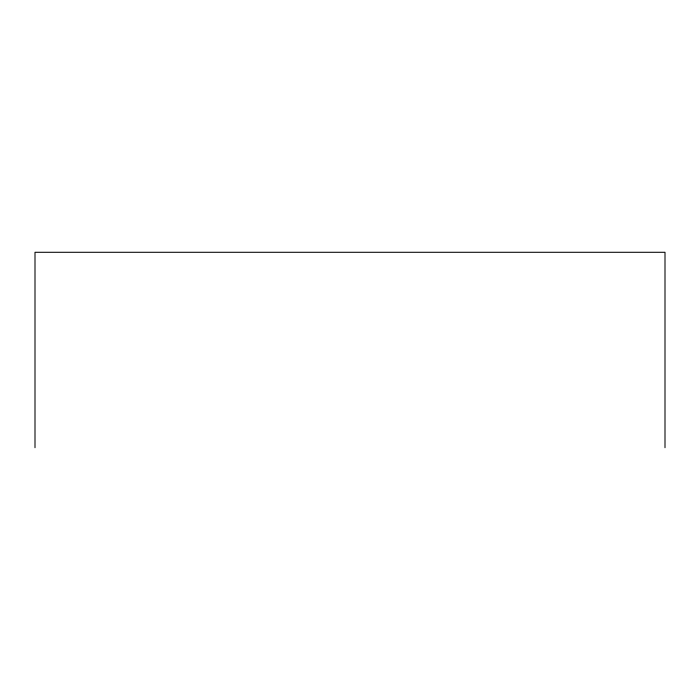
<?xml version="1.0" encoding="UTF-8"?>
<svg xmlns="http://www.w3.org/2000/svg" width="700" height="700" viewBox="0 0 700 700"><rect width="100%" height="100%" fill="white"/><g stroke="black" fill="none" stroke-linecap="round" stroke-linejoin="round"><path stroke-width="1.05" d="M665 447.711L665 252.289L35 252.289L35 447.711"/></g></svg>
